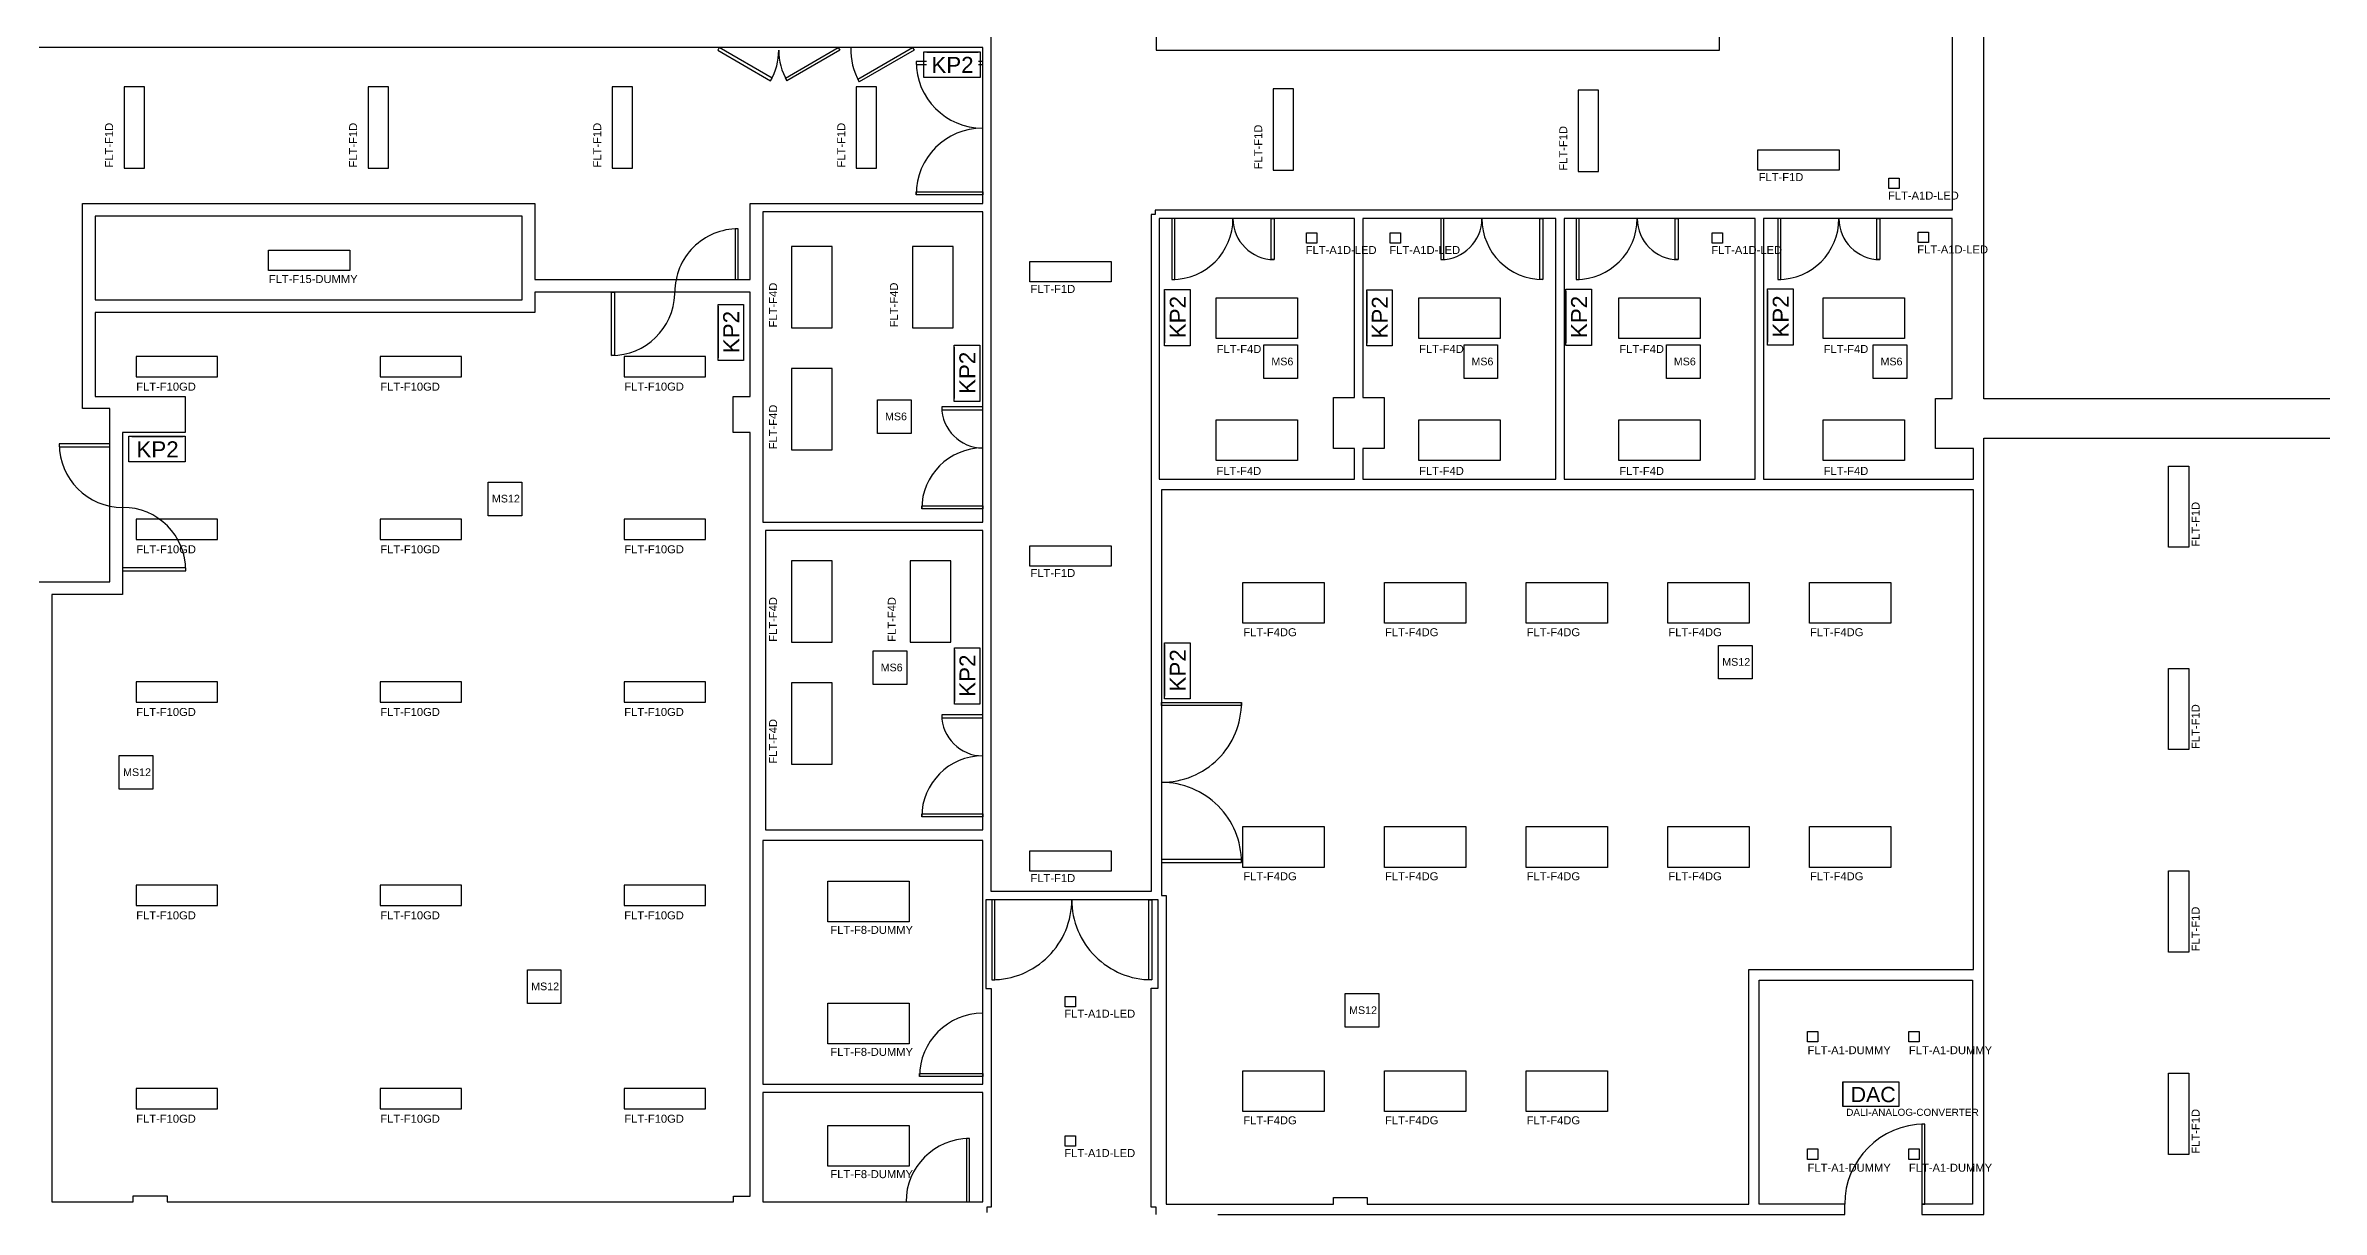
# Model space of a CAD drawing. Header units: inches. Extents: x 0 to 96268, y 0 to 72036.
# Drawn here: x 28685 to 62819, y 25555 to 43011 of the extents above; entities that cross this region are included whole.
import ezdxf
from ezdxf.enums import TextEntityAlignment as Align

# ---------------------------------------------------------------- set-up
doc = ezdxf.new("R2010")
doc.units = ezdxf.units.IN
doc.header["$MEASUREMENT"] = 0
doc.layers.get('0').update_dxf_attribs({"color": 255})
doc.layers.add('FLT- Fixtures', color=90, linetype='Continuous')
doc.layers.add('FLT- Peripherals', color=170, linetype='Continuous')
doc.styles.get("Standard").update_dxf_attribs({"font": 'arial.ttf'})

# ---------------------------------------------------------------- blocks, each defined once
blk = doc.blocks.new('FLT-KP2')
at = {"layer": 'FLT- Peripherals', "insert": (112, 307), "char_height": 240, "attachment_point": 1, "bg_fill": 3, "box_fill_scale": 1.3, "bg_fill_color": 256, "bg_fill_transparency": 0}
blk.add_mtext('KP2', dxfattribs=at)
at = {"layer": 'FLT- Peripherals'}
blk.add_lwpolyline([(0, 0), (0, 384), (844, 384), (844, 0)], close=True, dxfattribs=at)
blk = doc.blocks.new('FLT-F1D')
at = {"layer": 'FLT- Fixtures'}
blk.add_lwpolyline([(0, 0), (0, 305), (1219, 305), (1219, 0)], close=True, dxfattribs=at)
blk.add_attdef('FLT-F1D', text='', height=120, dxfattribs=at).set_placement((10, -164), (681, -164), align=Align.ALIGNED)
blk = doc.blocks.new('FLT-F15-DUMMY')
at = {"layer": 'FLT- Fixtures'}
blk.add_lwpolyline([(0, 305), (1219, 305), (1219, 0), (0, 0)], close=True, dxfattribs=at)
blk.add_attdef('FLT-F15-DUMMY', text='', height=120, dxfattribs=at).set_placement((6, -190), (1338, -190), align=Align.ALIGNED)
blk = doc.blocks.new('FLT-MS6')
at = {"layer": 'FLT- Peripherals'}
blk.add_lwpolyline([(0, 504), (504, 504), (504, 0), (0, 0)], close=True, dxfattribs=at)
at = {"layer": 'FLT- Peripherals', "insert": (111, 313), "char_height": 114.8, "attachment_point": 1}
blk.add_mtext('MS6', dxfattribs=at)
blk = doc.blocks.new('FLT-F4D')
at = {"layer": 'FLT- Fixtures'}
blk.add_lwpolyline([(0, 610), (1219, 610), (1219, 0), (0, 0)], close=True, dxfattribs=at)
blk.add_attdef('FLT-F4D', text='', height=120, dxfattribs=at).set_placement((6, -216), (676, -216), align=Align.ALIGNED)
blk = doc.blocks.new('FLT-F8-DUMMY')
at = {"layer": 'FLT- Fixtures'}
blk.add_lwpolyline([(0, 610), (1219, 610), (1219, 0), (0, 0)], close=True, dxfattribs=at)
blk.add_attdef('FLT-F8-DUMMY', text='', height=120, dxfattribs=at).set_placement((36, -179), (1275, -179), align=Align.ALIGNED)
blk = doc.blocks.new('FLT-A1D-LED')
at = {"layer": 'FLT- Fixtures'}
blk.add_lwpolyline([(0, 156), (156, 156), (156, 0), (0, 0)], close=True, dxfattribs=at)
blk.add_attdef('FLT-A1D-LED', text='', height=120, dxfattribs=at).set_placement((-12, -164), (1050, -164), align=Align.ALIGNED)
blk = doc.blocks.new('FLT-A1-DUMMY')
at = {"layer": 'FLT- Fixtures'}
blk.add_lwpolyline([(0, 156), (156, 156), (156, 0), (0, 0)], close=True, dxfattribs=at)
blk.add_attdef('FLT-A1-DUMMY', text='', height=120, dxfattribs=at).set_placement((2, -185), (1250, -185), align=Align.ALIGNED)
blk = doc.blocks.new('FLT-DMS12')
at = {"layer": 'FLT- Peripherals'}
blk.add_lwpolyline([(0, 504), (504, 504), (504, 0), (0, 0)], close=True, dxfattribs=at)
at = {"layer": 'FLT- Peripherals', "insert": (57, 313), "char_height": 114.8, "attachment_point": 1}
blk.add_mtext('MS12', dxfattribs=at)
blk = doc.blocks.new('FLT-F10GD')
at = {"layer": 'FLT- Fixtures'}
blk.add_lwpolyline([(1219, 0), (1219, 305), (0, 305), (0, 0)], close=True, dxfattribs=at)
blk.add_attdef('FLT-F10GD', text='', height=120, dxfattribs=at).set_placement((2, -206), (896, -206), align=Align.ALIGNED)
blk = doc.blocks.new('FLT-F4DG')
at = {"layer": 'FLT- Fixtures'}
blk.add_lwpolyline([(0, 610), (1219, 610), (1219, 0), (0, 0)], close=True, dxfattribs=at)
blk.add_attdef('FLT-F4DG', text='', height=120, dxfattribs=at).set_placement((6, -194), (806, -194), align=Align.ALIGNED)
blk = doc.blocks.new('FLT-DAC')
at = {"layer": 'FLT- Fixtures', "insert": (2.34, 5.75), "char_height": 4.5, "attachment_point": 1, "bg_fill": 3, "box_fill_scale": 1.5, "bg_fill_color": 256, "bg_fill_transparency": 0}
blk.add_mtext('DAC', dxfattribs=at)
at = {"layer": 'FLT- Fixtures'}
for p, q in [((0, 7.2), (16.54, 7.2)), ((0, 0), (0, 7.2)), ((16.54, 7.2), (16.54, 0)), ((16.54, 0), (0, 0))]:
    blk.add_line(p, q, dxfattribs=at)
blk.add_attdef('DALI-ANALOG-CONVERTER', (1.02, -2.8), '', height=2.1, dxfattribs=at)

msp = doc.modelspace()

# ---------------------------------------------------------------- linework, layer by layer
for points in [[(57282, 43499), (57282, 41262), (57282, 40540), (54387, 40540), (51397, 40540), (48378, 40540), (45327, 40540), (45327, 40478), (45265, 40478), (45265, 36581), (45265, 36518), (45265, 36428), (45265, 30324), (42865, 30324), (42865, 31168), (42865, 35802), (42865, 53418)], [(45343, 50862), (45343, 42940), (51440, 42940), (51521, 42940), (51593, 42940), (53789, 42940), (53789, 43499), (53789, 45776), (53789, 46634), (53789, 50983), (53711, 50983), (53711, 51018), (49528, 51018), (45343, 51018), (45343, 50862)], [(45343, 25477), (45343, 25589), (45265, 25589), (45265, 28875), (45370, 28875), (45370, 30200), (42803, 30200), (42789, 30200), (42789, 28871), (42865, 28871), (42865, 27371), (42865, 25589), (42803, 25589), (42803, 25511)]]:
    msp.add_lwpolyline(points)
for points in [[(39559, 42484), (39582, 42523), (38789, 42980), (38767, 42941), (39559, 42484, 0.131697), (39682, 42941)], [(39682, 42941, 0.131697), (39804, 42484), (39782, 42523), (40574, 42980), (40597, 42941), (39804, 42484)], [(40761, 42980, 0.139979), (40889, 42466), (40866, 42505), (41689, 42980), (41712, 42941), (40889, 42466)], [(41741, 42773), (41741, 42728), (42741, 42728), (42741, 42773), (41741, 42773, 0.414213), (42741, 41773, 0.414213), (41741, 40773), (41741, 40818), (42741, 40818), (42741, 40773), (41741, 40773)], [(45579, 39501), (45624, 39501), (45624, 40416), (45579, 40416), (45579, 39501, 0.414213), (46494, 40416)], [(46494, 40416, 0.414213), (47109, 39801), (47064, 39801), (47064, 40416), (47109, 40416), (47109, 39801)], [(49612, 39801), (49657, 39801), (49657, 40416), (49612, 40416), (49612, 39801, 0.414213), (50227, 40416)], [(50227, 40416, 0.414213), (51142, 39501), (51097, 39501), (51097, 40416), (51142, 40416), (51142, 39501)], [(51641, 39501), (51686, 39501), (51686, 40416), (51641, 40416), (51641, 39501, 0.414213), (52556, 40416)], [(52556, 40416, 0.414213), (53171, 39801), (53126, 39801), (53126, 40416), (53171, 40416), (53171, 39801)], [(54667, 39501), (54712, 39501), (54712, 40416), (54667, 40416), (54667, 39501, 0.414213), (55582, 40416)], [(55582, 40416, 0.414213), (56197, 39801), (56152, 39801), (56152, 40416), (56197, 40416), (56197, 39801)], [(39073, 40263), (39028, 40263), (39028, 39503), (39073, 39503), (39073, 40263, 0.414265), (38123, 39313)], [(37173, 38363), (37173, 39283), (37173, 39313), (37218, 39313), (37218, 39283), (37218, 38363), (37173, 38363, 0.404792), (38123, 39283, 0.008112), (38123, 39313)], [(42126, 37591), (42126, 37546), (42741, 37546), (42741, 37591), (42126, 37591, 0.414213), (42741, 36976)], [(28890, 37035), (28890, 36990), (29650, 36990), (29650, 37035), (28890, 37035, 0.414213), (29840, 36085)], [(42741, 36976, 0.414213), (41826, 36061), (41826, 36106), (42741, 36106), (42741, 36061), (41826, 36061)], [(30790, 35135), (30790, 35180), (29840, 35180), (29840, 35135), (30790, 35135, 0.414213), (29840, 36085)], [(45421, 31960, 0.414265), (46621, 33160), (46621, 33115), (45421, 33115), (45421, 33160), (46621, 33160)], [(42126, 32973), (42126, 32928), (42741, 32928), (42741, 32973), (42126, 32973, 0.414213), (42741, 32358)], [(42741, 32358, 0.414213), (41826, 31443), (41826, 31488), (42741, 31488), (42741, 31443), (41826, 31443)], [(46621, 30760), (46621, 30805), (45421, 30805), (45421, 30760), (46621, 30760, 0.414265), (45421, 31960)], [(42876, 29000), (42921, 29000), (42921, 30200), (42876, 30200), (42876, 29000, 0.414265), (44076, 30200)], [(44076, 30200, 0.414265), (45276, 29000), (45231, 29000), (45231, 30200), (45276, 30200), (45276, 29000)], [(42741, 28497, 0.414213), (41791, 27547), (41791, 27592), (42741, 27592), (42741, 27547), (41791, 27547)], [(56868, 26833), (56823, 26833), (56823, 25633), (56868, 25633), (56868, 26833, 0.414213), (55668, 25633)], [(42540, 26617), (42495, 26617), (42495, 25667), (42540, 25667), (42540, 26617, 0.414213), (41590, 25667)]]:
    msp.add_lwpolyline(points, format="xyb")
at = {"flags": 128}
for points in [[(29430, 39198), (35835, 39198), (35835, 39408), (35835, 40450), (29430, 40450)], [(39443, 35864), (39464, 35864), (42741, 35864), (42741, 40478), (42741, 40516), (39445, 40516), (39445, 37768), (39445, 37768), (39445, 37186), (39443, 37186)], [(48002, 37219), (48002, 37734), (48316, 37734), (48316, 37853), (48316, 40416), (45389, 40416), (45389, 36506), (48316, 36506), (48316, 36966), (48002, 36966)], [(51335, 40416), (48440, 40416), (48440, 37733), (48763, 37733), (48763, 36966), (48440, 36966), (48440, 36506), (51335, 36506)], [(54325, 40416), (51459, 40416), (51459, 36506), (54325, 36506)], [(55952, 40416), (54449, 40416), (54449, 36506), (57599, 36506), (57599, 36966), (57028, 36966), (57028, 37717), (57282, 37717), (57282, 37861), (57282, 40416)], [(39000, 37748), (39255, 37748), (39255, 39313), (36025, 39313), (36025, 39008), (29430, 39008), (29430, 37748), (29745, 37748), (30045, 37748), (30465, 37748), (30778, 37748), (30778, 37205), (30510, 37205), (30465, 37205), (30045, 37205), (29840, 37205), (29840, 36804), (29840, 34779), (28780, 34779), (28780, 34404), (28780, 26859), (28780, 25667), (30000, 25667), (30000, 25757), (30510, 25757), (30510, 25667), (39002, 25667), (39002, 25754), (39255, 25754), (39255, 37205), (39000, 37205)], [(48507, 25734), (48507, 25633), (54231, 25633), (54231, 29152), (57409, 29152), (57568, 29152), (57599, 29152), (57599, 30707), (57599, 36350), (54387, 36350), (51397, 36350), (48378, 36350), (45480, 36350), (45421, 36350), (45421, 30262), (45494, 30262), (45494, 30109), (45494, 28875), (45494, 25633), (46343, 25633), (48002, 25633), (48002, 25734)], [(42741, 35740), (39483, 35740), (39483, 31246), (42741, 31246)], [(42741, 27433), (42741, 28871), (42741, 28871), (42741, 30262), (42741, 30262), (42741, 31090), (39464, 31090), (39443, 31090), (39443, 27433)], [(42741, 25667), (42741, 27309), (39443, 27309), (39443, 25667), (39624, 25667)]]:
    msp.add_lwpolyline(points, close=True, dxfattribs=at)

# ---------------------------------------------------------------- block references
at = {"layer": 'FLT- Fixtures'}
ref = msp.add_blockref('FLT-F1D', (29863, 41171), dxfattribs=dict(at, xscale=-1, rotation=270))
ref.add_attrib('FLT-F1D', 'FLT-F1D', dxfattribs={"height": 120, "rotation": 90}).set_placement((29698, 41182), (29698, 41852), align=Align.ALIGNED)
ref = msp.add_blockref('FLT-F1D', (33523, 41171), dxfattribs=dict(at, xscale=-1, rotation=270))
ref.add_attrib('FLT-F1D', 'FLT-F1D', dxfattribs={"height": 120, "rotation": 90}).set_placement((33358, 41182), (33358, 41852), align=Align.ALIGNED)
ref = msp.add_blockref('FLT-F1D', (37184, 41171), dxfattribs=dict(at, xscale=-1, rotation=270))
ref.add_attrib('FLT-F1D', 'FLT-F1D', dxfattribs={"height": 120, "rotation": 90}).set_placement((37019, 41182), (37019, 41852), align=Align.ALIGNED)
ref = msp.add_blockref('FLT-F1D', (40844, 41171), dxfattribs=dict(at, xscale=-1, rotation=270))
ref.add_attrib('FLT-F1D', 'FLT-F1D', dxfattribs={"height": 120, "rotation": 90}).set_placement((40679, 41182), (40679, 41852), align=Align.ALIGNED)
ref = msp.add_blockref('FLT-F1D', (47096, 41144), dxfattribs=dict(at, xscale=-1, rotation=269.9999999999998))
ref.add_attrib('FLT-F1D', 'FLT-F1D', dxfattribs={"height": 120, "rotation": 90}).set_placement((46932, 41154), (46932, 41824), align=Align.ALIGNED)
ref = msp.add_blockref('FLT-F1D', (51671, 41124), dxfattribs=dict(at, xscale=-1, rotation=269.9999999999998))
ref.add_attrib('FLT-F1D', 'FLT-F1D', dxfattribs={"height": 120, "rotation": 90}).set_placement((51507, 41134), (51507, 41804), align=Align.ALIGNED)
for name, p, values in [('FLT-F1D', (54367, 41142), {'FLT-F1D': 'FLT-F1D'}), ('FLT-A1D-LED', (56329, 40865), {'FLT-A1D-LED': 'FLT-A1D-LED'}), ('FLT-F15-DUMMY', (32028, 39639), {'FLT-F15-DUMMY': 'FLT-F15-DUMMY'}), ('FLT-A1D-LED', (47597, 40048), {'FLT-A1D-LED': 'FLT-A1D-LED'}), ('FLT-A1D-LED', (48850, 40048), {'FLT-A1D-LED': 'FLT-A1D-LED'}), ('FLT-A1D-LED', (53679, 40048), {'FLT-A1D-LED': 'FLT-A1D-LED'}), ('FLT-A1D-LED', (56768, 40057), {'FLT-A1D-LED': 'FLT-A1D-LED'}), ('FLT-F1D', (43447, 39465), {'FLT-F1D': 'FLT-F1D'}), ('FLT-F4D', (46243, 38616), {'FLT-F4D': 'FLT-F4D'}), ('FLT-F4D', (49280, 38617), {'FLT-F4D': 'FLT-F4D'}), ('FLT-F4D', (52282, 38616), {'FLT-F4D': 'FLT-F4D'}), ('FLT-F4D', (55346, 38616), {'FLT-F4D': 'FLT-F4D'}), ('FLT-F10GD', (30043, 38041), {'FLT-F10GD': 'FLT-F10GD'}), ('FLT-F10GD', (33703, 38041), {'FLT-F10GD': 'FLT-F10GD'}), ('FLT-F10GD', (37363, 38042), {'FLT-F10GD': 'FLT-F10GD'}), ('FLT-F4D', (46241, 36787), {'FLT-F4D': 'FLT-F4D'}), ('FLT-F4D', (49280, 36787), {'FLT-F4D': 'FLT-F4D'}), ('FLT-F4D', (52282, 36786), {'FLT-F4D': 'FLT-F4D'}), ('FLT-F4D', (55346, 36787), {'FLT-F4D': 'FLT-F4D'}), ('FLT-F10GD', (30045, 35602), {'FLT-F10GD': 'FLT-F10GD'}), ('FLT-F10GD', (33704, 35602), {'FLT-F10GD': 'FLT-F10GD'}), ('FLT-F10GD', (37363, 35602), {'FLT-F10GD': 'FLT-F10GD'}), ('FLT-F1D', (43447, 35204), {'FLT-F1D': 'FLT-F1D'}), ('FLT-F4DG', (46643, 34346), {'FLT-F4DG': 'FLT-F4DG'}), ('FLT-F4DG', (48768, 34346), {'FLT-F4DG': 'FLT-F4DG'}), ('FLT-F4DG', (50893, 34346), {'FLT-F4DG': 'FLT-F4DG'}), ('FLT-F4DG', (53018, 34346), {'FLT-F4DG': 'FLT-F4DG'}), ('FLT-F4DG', (55142, 34346), {'FLT-F4DG': 'FLT-F4DG'}), ('FLT-F10GD', (30043, 33162), {'FLT-F10GD': 'FLT-F10GD'}), ('FLT-F10GD', (33703, 33162), {'FLT-F10GD': 'FLT-F10GD'}), ('FLT-F10GD', (37362, 33162), {'FLT-F10GD': 'FLT-F10GD'}), ('FLT-F4DG', (46643, 30686), {'FLT-F4DG': 'FLT-F4DG'}), ('FLT-F4DG', (48768, 30686), {'FLT-F4DG': 'FLT-F4DG'}), ('FLT-F4DG', (50893, 30686), {'FLT-F4DG': 'FLT-F4DG'}), ('FLT-F4DG', (53018, 30686), {'FLT-F4DG': 'FLT-F4DG'}), ('FLT-F4DG', (55142, 30686), {'FLT-F4DG': 'FLT-F4DG'}), ('FLT-F1D', (43447, 30629), {'FLT-F1D': 'FLT-F1D'}), ('FLT-F10GD', (30043, 30112), {'FLT-F10GD': 'FLT-F10GD'}), ('FLT-F10GD', (33703, 30112), {'FLT-F10GD': 'FLT-F10GD'}), ('FLT-F10GD', (37362, 30112), {'FLT-F10GD': 'FLT-F10GD'}), ('FLT-F8-DUMMY', (40420, 29867), {'FLT-F8-DUMMY': 'FLT-F8-DUMMY'}), ('FLT-A1D-LED', (43977, 28595), {'FLT-A1D-LED': 'FLT-A1D-LED'}), ('FLT-F8-DUMMY', (40420, 28037), {'FLT-F8-DUMMY': 'FLT-F8-DUMMY'}), ('FLT-A1-DUMMY', (55109, 28069), {'FLT-A1-DUMMY': 'FLT-A1-DUMMY'}), ('FLT-A1-DUMMY', (56629, 28069), {'FLT-A1-DUMMY': 'FLT-A1-DUMMY'}), ('FLT-F10GD', (30043, 27062), {'FLT-F10GD': 'FLT-F10GD'}), ('FLT-F10GD', (33703, 27062), {'FLT-F10GD': 'FLT-F10GD'}), ('FLT-F10GD', (37363, 27062), {'FLT-F10GD': 'FLT-F10GD'}), ('FLT-F4DG', (46643, 27026), {'FLT-F4DG': 'FLT-F4DG'}), ('FLT-F4DG', (48768, 27026), {'FLT-F4DG': 'FLT-F4DG'}), ('FLT-F4DG', (50893, 27026), {'FLT-F4DG': 'FLT-F4DG'}), ('FLT-F8-DUMMY', (40420, 26204), {'FLT-F8-DUMMY': 'FLT-F8-DUMMY'}), ('FLT-A1D-LED', (43977, 26505), {'FLT-A1D-LED': 'FLT-A1D-LED'}), ('FLT-A1-DUMMY', (55109, 26306), {'FLT-A1-DUMMY': 'FLT-A1-DUMMY'}), ('FLT-A1-DUMMY', (56629, 26306), {'FLT-A1-DUMMY': 'FLT-A1-DUMMY'})]:
    msp.add_blockref(name, p, dxfattribs=at).add_auto_attribs(values)
ref = msp.add_blockref('FLT-F4D', (39872, 38777), dxfattribs=dict(at, xscale=-1, rotation=270))
ref.add_attrib('FLT-F4D', 'FLT-F4D', dxfattribs={"height": 120, "rotation": 90}).set_placement((39657, 38783), (39657, 39454), align=Align.ALIGNED)
ref = msp.add_blockref('FLT-F4D', (41685, 38779), dxfattribs=dict(at, xscale=-1, rotation=270))
ref.add_attrib('FLT-F4D', 'FLT-F4D', dxfattribs={"height": 120, "rotation": 90}).set_placement((41469, 38785), (41469, 39456), align=Align.ALIGNED)
ref = msp.add_blockref('FLT-F4D', (39872, 36949), dxfattribs=dict(at, xscale=-1, rotation=270))
ref.add_attrib('FLT-F4D', 'FLT-F4D', dxfattribs={"height": 120, "rotation": 90}).set_placement((39657, 36955), (39657, 37625), align=Align.ALIGNED)
at = {"layer": 'FLT- Fixtures', "rotation": 90}
for p in [(60827, 35486), (60827, 32451), (60827, 29416), (60827, 26381)]:
    msp.add_blockref('FLT-F1D', p, dxfattribs=at).add_auto_attribs({'FLT-F1D': 'FLT-F1D'})
at = {"layer": 'FLT- Fixtures'}
ref = msp.add_blockref('FLT-F4D', (39871, 34063), dxfattribs=dict(at, xscale=-1, rotation=270))
ref.add_attrib('FLT-F4D', 'FLT-F4D', dxfattribs={"height": 120, "rotation": 90}).set_placement((39656, 34069), (39656, 34739), align=Align.ALIGNED)
ref = msp.add_blockref('FLT-F4D', (39871, 32234), dxfattribs=dict(at, xscale=-1, rotation=270))
ref.add_attrib('FLT-F4D', 'FLT-F4D', dxfattribs={"height": 120, "rotation": 90}).set_placement((39656, 32240), (39656, 32910), align=Align.ALIGNED)
at = {"layer": 'FLT- Peripherals'}
for name, p in [('FLT-MS6', (46959, 38017)), ('FLT-MS6', (49959, 38017)), ('FLT-MS6', (52994, 38017)), ('FLT-MS6', (56094, 38017)), ('FLT-MS6', (41164, 37193)), ('FLT-DMS12', (35323, 35960)), ('FLT-MS6', (41099, 33428)), ('FLT-DMS12', (53775, 33511)), ('FLT-DMS12', (29791, 31857)), ('FLT-DMS12', (35911, 28645)), ('FLT-DMS12', (48178, 28288))]:
    msp.add_blockref(name, p, dxfattribs=at)

# ---------------------------------------------------------------- next in the draw order: block references
for p in [(41858, 42534), (29936, 36768)]:
    msp.add_blockref('FLT-KP2', p, dxfattribs=at)
at = {"layer": 'FLT- Peripherals', "rotation": 89.99999999999991}
for p in [(45853, 38509), (48883, 38505), (51871, 38511), (54896, 38518), (39155, 38285), (42697, 37673), (42699, 33132), (45853, 33211)]:
    msp.add_blockref('FLT-KP2', p, dxfattribs=at)

# ---------------------------------------------------------------- next in the draw order: linework, layer by layer
for points in [[(65037, 37712), (57755, 37712), (57755, 43212), (59595, 43212), (59595, 58977), (2755, 58977), (2755, 24979), (11755, 24977), (11755, 6977), (58561, 6977), (58561, 7450), (55243, 7450), (55243, 22477), (46265, 22477)], [(28590, 34969), (29650, 34969), (29650, 37569), (29240, 37569), (29240, 40640), (36025, 40640), (36025, 39503), (39255, 39503), (39255, 40640), (39426, 40640), (42741, 40640), (42741, 42975), (42741, 42980), (38422, 42980), (35756, 42980), (35142, 42980), (34560, 42980), (33942, 42980), (29240, 42980), (28590, 42980)]]:
    msp.add_lwpolyline(points)

# ---------------------------------------------------------------- next in the draw order: block references
at = {"layer": 'FLT- Fixtures'}
ref = msp.add_blockref('FLT-F4D', (41653, 34063), dxfattribs=dict(at, xscale=-1, rotation=270))
ref.add_attrib('FLT-F4D', 'FLT-F4D', dxfattribs={"height": 120, "rotation": 90}).set_placement((41437, 34069), (41437, 34739), align=Align.ALIGNED)

# ---------------------------------------------------------------- next in the draw order: block references
at = {"layer": 'FLT- Fixtures', "xscale": 50.8, "yscale": 50.8, "zscale": 50.8}
msp.add_blockref('FLT-DAC', (55639, 27101), dxfattribs=at).add_auto_attribs({'DALI-ANALOG-CONVERTER': 'DALI-ANALOG-CONVERTER'})

# ---------------------------------------------------------------- next in the draw order: linework, layer by layer
msp.add_lwpolyline([(46265, 25477), (55670, 25477), (55670, 25633), (54386, 25633), (54386, 28996), (57584, 28996), (57584, 25633), (56823, 25633), (56823, 25477), (57755, 25477), (57755, 37123), (65393, 37123)])

doc.saveas('drawing.dxf')
